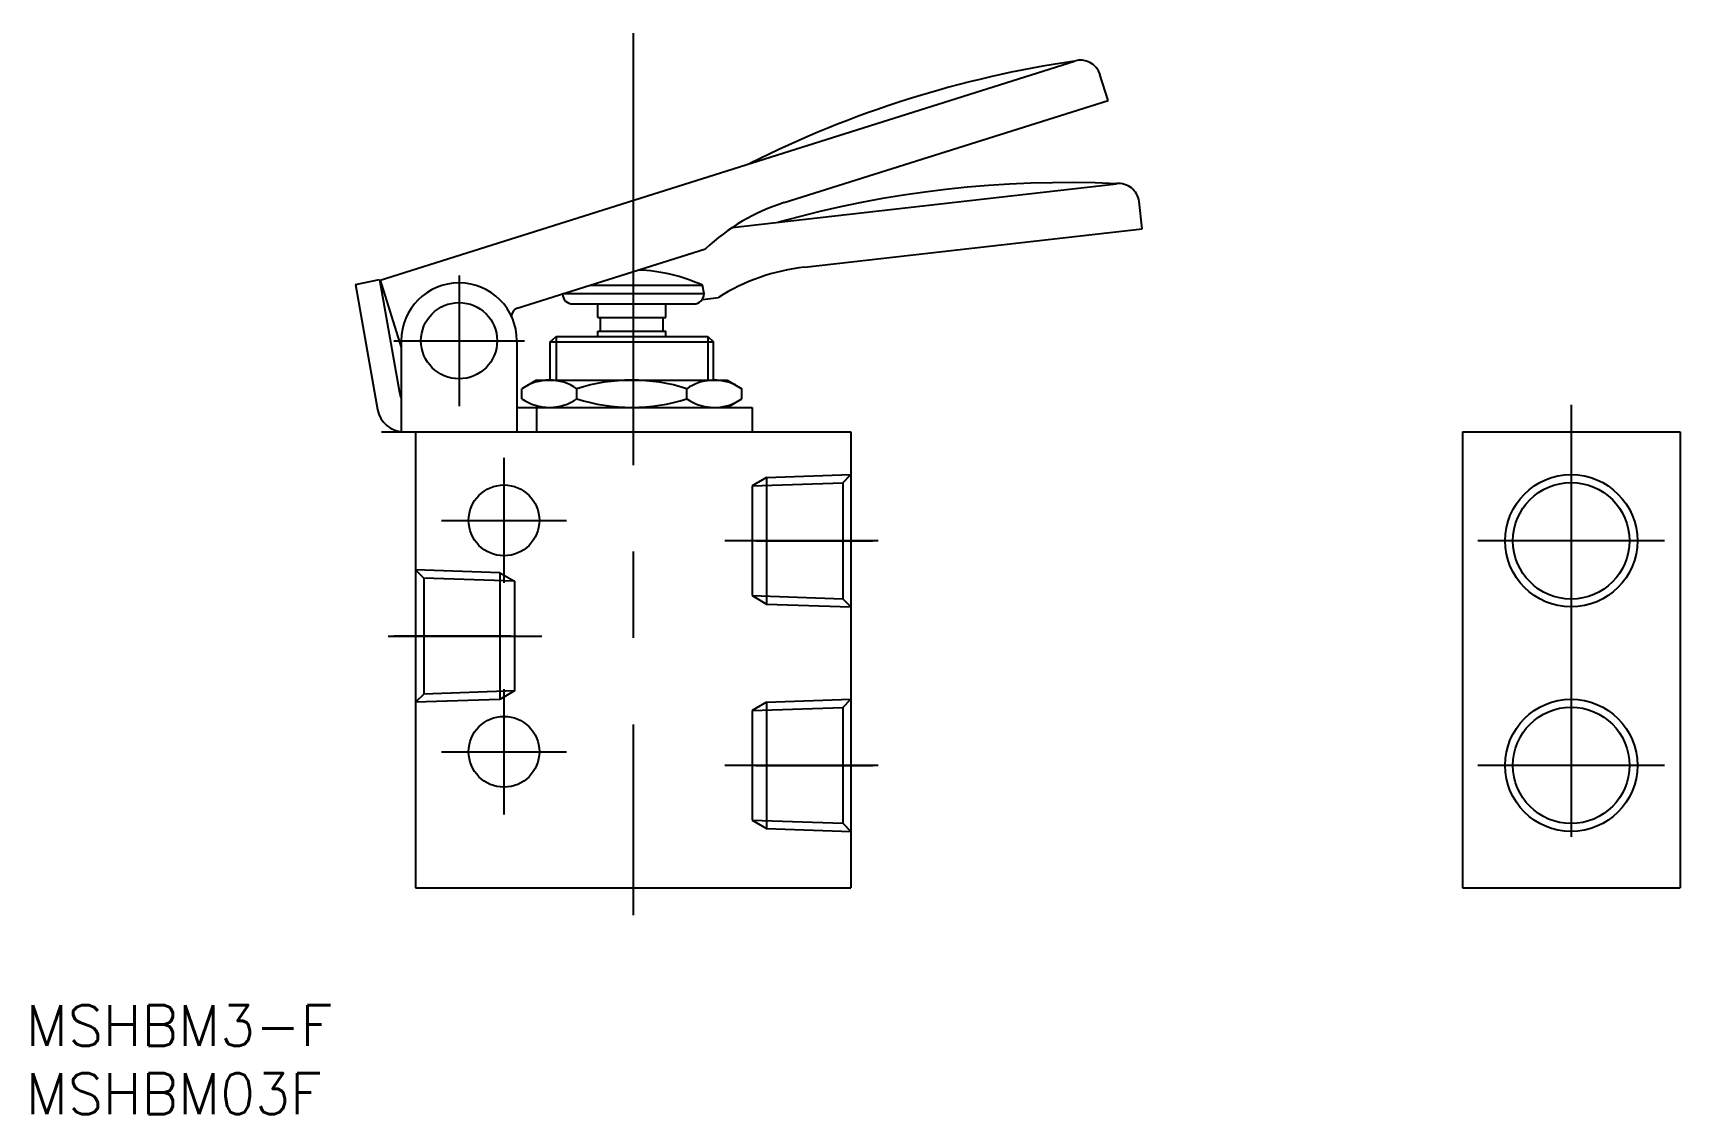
# Model space of a CAD drawing. Extents: x -44 to 77, y -17 to 63.
import ezdxf

# ---------------------------------------------------------------- set-up
doc = ezdxf.new("R2010")
doc.units = 0
for name, pattern in [('CENTER', [50.8, 31.75, -6.35, 6.35, -6.35]), ('DASHED', [19.05, 12.7, -6.35]), ('PHANTOM', [63.5, 31.75, -6.35, 6.35, -6.35, 6.35, -6.35])]:
    doc.linetypes.add(name, pattern=pattern)
doc.layers.get('0').update_dxf_attribs({"linetype": 'CONTINUOUS'})
doc.layers.add('CENTER', color=1, linetype='CENTER')
doc.styles.get("Standard").update_dxf_attribs({"font": 'txt.shx', "height": 3, "bigfont": 'bigfont.shx'})

# ---------------------------------------------------------------- blocks, each defined once
blk = doc.blocks.new('*U11')
at = {"color": 7, "linetype": 'CONTINUOUS'}
blk.add_text('MSHBM3-F', height=3, dxfattribs=at).set_placement((-44.63, -11.62))
blk = doc.blocks.new('*U12')
at = {"color": 7, "linetype": 'CONTINUOUS'}
blk.add_text('MSHBM03F', height=3, dxfattribs=at).set_placement((-44.63, -16.62))

msp = doc.modelspace()

# ---------------------------------------------------------------- linework, layer by layer
at = {"color": 7, "linetype": 'CONTINUOUS'}
for p, q in [((-18.61, 44.66), (32.42, 60.74)), ((34.9, 57.86), (34.3, 59.77)), ((11.09, 50.35), (34.9, 57.86)), ((-8.52, 42.59), (5.3, 46.95)), ((-20.42, 44.32), (-18.66, 44.7)), ((-20.42, 44.32), (-18.8, 35.15)), ((-18.66, 44.7), (-17.19, 36.4)), ((-18.61, 44.66), (-17.05, 39.71)), ((5.2, 43.65), (-5.17, 43.65)), ((-3.2, 44.27), (5.09, 44.27)), ((5.2, 43.65), (5.09, 44.27)), ((-4.45, 42.9), (4.45, 42.9)), ((-2.6, 41.9), (-2.6, 42.9)), ((2.4, 41.9), (2.4, 42.9)), ((-2.6, 41.9), (2.4, 41.9)), ((-2.4, 40.9), (-2.4, 41.9)), ((2.2, 40.9), (2.2, 41.9)), ((-17.05, 40.2), (-17.05, 33.5)), ((-8.55, 40.2), (-8.55, 33.5)), ((-6.1, 40.13), (-5.67, 40.5)), ((-6.1, 37.3), (-6.1, 40.13)), ((-6.1, 40.13), (5.9, 40.13)), ((-5.67, 40.5), (5.47, 40.5)), ((-2.6, 40.9), (2.4, 40.9)), ((-2.6, 40.5), (-2.6, 40.9)), ((2.4, 40.5), (2.4, 40.9)), ((5.47, 40.5), (5.9, 40.13)), ((5.9, 37.3), (5.9, 40.13)), ((-7.1, 37.3), (-8.18, 36.67)), ((-8.18, 35.93), (-8.18, 36.67)), ((-7.1, 37.3), (6.9, 37.3)), ((-6.1, 37.3), (5.9, 37.3)), ((-4.14, 35.93), (-4.14, 36.67)), ((3.94, 35.93), (3.94, 36.67)), ((6.9, 37.3), (7.98, 36.67)), ((7.98, 35.93), (7.98, 36.67)), ((-8.55, 35.3), (8.75, 35.3)), ((-7.12, 35.3), (-7.12, 33.5)), ((-7.1, 35.3), (6.9, 35.3)), ((6.9, 35.3), (7.98, 35.93)), ((8.75, 35.3), (8.75, 33.5)), ((-18.51, 33.5), (-17.05, 33.5)), ((-17.05, 33.5), (8.75, 33.5)), ((-16, 33.5), (-16, 0)), ((-7, 33.5), (7, 33.5)), ((-3.5, 33.5), (3.5, 33.5)), ((0, 33.5), (16, 33.5)), ((16, 33.5), (16, 0)), ((60.93, 33.5), (60.93, 0)), ((60.93, 33.5), (68.93, 33.5)), ((61.98, 33.5), (75.88, 33.5)), ((68.93, 33.5), (76.93, 33.5)), ((76.93, 33.5), (76.93, 0)), ((-16, 0), (0, 0)), ((0, 0), (16, 0)), ((60.93, 0), (68.93, 0)), ((68.93, 0), (76.93, 0))]:
    msp.add_line(p, q, dxfattribs=at)
at = {"color": 3, "linetype": 'PHANTOM'}
for p, q in [((7.27, 48.52), (35.51, 51.74)), ((37.39, 48.43), (37.17, 50.42)), ((12.58, 45.6), (37.39, 48.43)), ((5.08, 43.24), (6.26, 43.37))]:
    msp.add_line(p, q, dxfattribs=at)
at = {"color": 3, "linetype": 'CONTINUOUS'}
for p, q in [((-5.67, 40.5), (-5.67, 37.31)), ((5.47, 40.5), (5.47, 37.3)), ((-9.8, 23.15), (-8.73, 22.53)), ((-8.73, 14.47), (-9.8, 13.85))]:
    msp.add_line(p, q, dxfattribs=at)
at = {"color": 3, "linetype": 'DASHED'}
for p, q in [((9.8, 30.15), (16, 30.36)), ((15.4, 29.76), (16, 30.36)), ((9.8, 30.15), (8.73, 29.53)), ((8.73, 29.53), (15.4, 29.76)), ((8.73, 29.53), (8.73, 21.47)), ((9.8, 30.15), (9.8, 20.85)), ((15.4, 29.76), (15.4, 21.24)), ((-9.8, 23.15), (-16, 23.36)), ((-15.4, 22.76), (-16, 23.36)), ((-9.8, 23.15), (-9.8, 13.85)), ((-8.73, 22.53), (-15.4, 22.76)), ((-15.4, 22.76), (-15.4, 14.24)), ((-8.73, 22.53), (-8.73, 14.47)), ((8.73, 21.47), (15.4, 21.24)), ((8.73, 21.47), (9.8, 20.85)), ((9.8, 20.85), (16, 20.64)), ((15.4, 21.24), (16, 20.64)), ((-15.4, 14.24), (-16, 13.64)), ((-9.8, 13.85), (-16, 13.64)), ((-8.73, 14.47), (-15.4, 14.24)), ((9.8, 13.65), (8.73, 13.03)), ((9.8, 13.65), (16, 13.86)), ((9.8, 13.65), (9.8, 4.35)), ((15.4, 13.26), (16, 13.86)), ((8.73, 13.03), (15.4, 13.26)), ((8.73, 13.03), (8.73, 4.97)), ((15.4, 13.26), (15.4, 4.74)), ((8.73, 4.97), (15.4, 4.74)), ((8.73, 4.97), (9.8, 4.35)), ((9.8, 4.35), (16, 4.14)), ((15.4, 4.74), (16, 4.14))]:
    msp.add_line(p, q, dxfattribs=at)
at = {"color": 7, "linetype": 'CONTINUOUS'}
for centre, radius in [((-12.8, 40.2), 2.8), ((-9.5, 27), 2.6), ((68.93, 25.5), 4.28), ((-9.5, 10), 2.6), ((68.93, 9), 4.28)]:
    msp.add_circle(centre, radius, dxfattribs=at)
at = {"color": 3, "linetype": 'CONTINUOUS'}
for centre in [(68.93, 25.5), (68.93, 9)]:
    msp.add_circle(centre, 4.86, dxfattribs=at)
at = {"color": 7, "linetype": 'CONTINUOUS'}
for centre, radius, start, end in [((43.85, -17.1), 78.68, 98.3556, 116.6444), ((32.87, 59.31), 1.5, 17.5, 107.5), ((15.6, 36.04), 15, 107.5, 133.3419), ((-0.1, 32.9), 12.5, 65.4659, 87.9286), ((-12.8, 40.2), 4.25, 0, 180), ((-4.45, 43.65), 0.75, 180.6598, 270), ((4.45, 43.65), 0.75, 270, 0), ((-8.34, 42.02), 0.6, 107.5, 184.2773), ((-15.88, 36.63), 1.33, 190, 208.7714), ((-6.16, 33.72), 3.58, 55.6158, 124.3842), ((-0.1, 23.93), 13.37, 72.412, 107.588), ((5.96, 33.72), 3.58, 64.3842, 124.3842), ((-16.83, 35.5), 2, 190, 270), ((-6.16, 38.88), 3.58, 235.6158, 304.3842), ((-0.1, 48.67), 13.37, 252.412, 287.588), ((5.96, 38.88), 3.58, 235.6158, 295.6158)]:
    msp.add_arc(centre, radius, start, end, dxfattribs=at)
at = {"color": 3, "linetype": 'PHANTOM'}
for centre, radius, start, end in [((31.88, -26.86), 78.68, 87.3556, 105.6444), ((35.68, 50.25), 1.5, 6.5, 96.5), ((14.28, 30.7), 15, 96.5, 122.3419)]:
    msp.add_arc(centre, radius, start, end, dxfattribs=at)
at = {"layer": 'CENTER', "color": 1, "linetype": 'CENTER'}
for p, q in [((0, 62.81), (0, -2)), ((-12.8, 45), (-12.8, 35.4)), ((-17.6, 40.2), (-8, 40.2)), ((0, 36.02), (0, 32.09)), ((68.93, 35.5), (68.93, -2)), ((-9.5, 31.6), (-9.5, 22.4)), ((68.93, 32.36), (68.93, 18.64)), ((-14.1, 27), (-4.9, 27)), ((18, 25.5), (6.73, 25.5)), ((9, 25.5), (17.6, 25.5)), ((75.79, 25.5), (62.06, 25.5)), ((-18, 18.5), (-6.73, 18.5)), ((-9, 18.5), (-17.6, 18.5)), ((-9.5, 14.6), (-9.5, 5.4)), ((-14.1, 10), (-4.9, 10)), ((18, 9), (6.73, 9)), ((9, 9), (17.6, 9)), ((75.79, 9), (62.06, 9))]:
    msp.add_line(p, q, dxfattribs=at)

# ---------------------------------------------------------------- block references
at = {"color": 7, "linetype": 'CONTINUOUS'}
for name in ['*U11', '*U12']:
    msp.add_blockref(name, (0, 0), dxfattribs=at)

doc.saveas('drawing.dxf')
